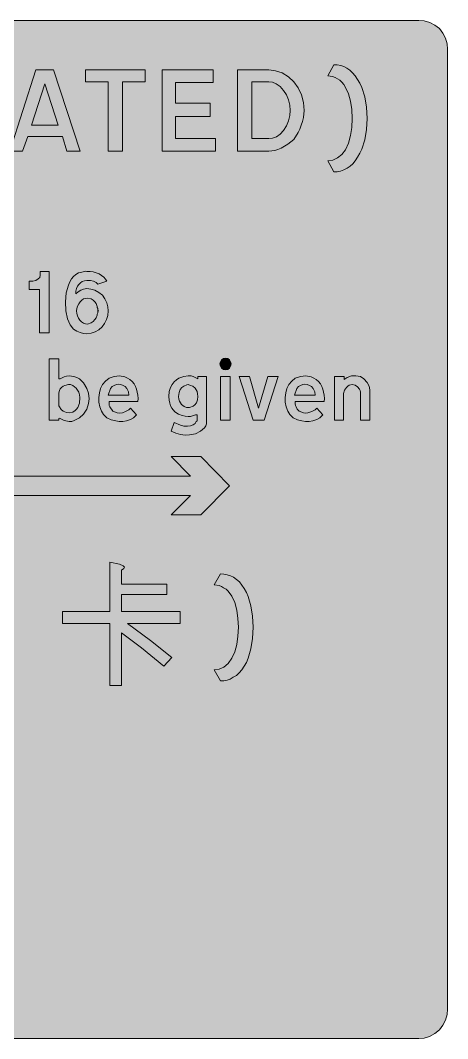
# Model space of a CAD drawing. Header units: metres. Extents: x 10 to 559, y 12 to 260.
# Drawn here: x 455.4 to 559.4, y 12.1 to 260.1 of the extents above; entities that cross this region are included whole.
import ezdxf

# ---------------------------------------------------------------- set-up
doc = ezdxf.new("R2010")
doc.units = ezdxf.units.M
for name, color, linetype, true_color in [('FILL_FIREBRICK_C36B00', 7, 'Continuous', 0xc36b00), ('FILL_WHITE_FFFFFF', 7, 'Continuous', 0xffffff), ('STROKE_WHITE_FFFFFF', 7, 'Continuous', 0xffffff)]:
    doc.layers.add(name, color=color, linetype=linetype, true_color=true_color)

msp = doc.modelspace()

# ---------------------------------------------------------------- hatches: boundary and pattern name
at = {"layer": 'FILL_FIREBRICK_C36B00', "true_color": 0xc36b00}
h = msp.add_hatch(color=7, dxfattribs=at)
h.dxf.hatch_style = 1
h.paths.add_polyline_path([(553.76, 259.97), (555.08, 259.58), (556.32, 258.96), (557.46, 258.12), (558.3, 256.98), (558.92, 255.74), (559.31, 254.42), (559.44, 253.08), (559.44, 19.26), (559.31, 17.91), (558.9, 16.56), (558.25, 15.32), (557.46, 14.22), (556.29, 13.28), (555.01, 12.6), (553.69, 12.2), (552.42, 12.06), (17.28, 12.06), (16.04, 12.2), (14.78, 12.6), (13.56, 13.28), (12.42, 14.22), (11.48, 15.36), (10.8, 16.61), (10.4, 17.92), (10.26, 19.26), (10.26, 253.08), (10.4, 254.34), (10.8, 255.6), (11.48, 256.93), (12.42, 258.12), (13.52, 259.04), (14.12, 259.36), (14.76, 259.56), (16.09, 259.97), (17.28, 260.1), (552.42, 260.1), (553.76, 259.97)])
at = {"layer": 'FILL_WHITE_FFFFFF', "true_color": 0xffffff}
h = msp.add_hatch(color=7, dxfattribs=at)
h.dxf.hatch_style = 1
h.paths.add_polyline_path([(536.12, 238.38), (535.82, 240.41), (535.31, 242.21), (534.6, 243.72), (534.16, 244.46), (533.68, 245.07), (533.16, 245.54), (532.62, 245.88), (532.05, 246.22), (531.45, 246.44), (530.28, 246.6), (531.72, 249.3), (532.58, 249.25), (533.4, 249.09), (534.19, 248.83), (534.94, 248.45), (535.64, 247.95), (536.3, 247.33), (536.92, 246.58), (537.48, 245.7), (538.05, 244.77), (538.53, 243.75), (539.26, 241.47), (539.68, 238.92), (539.82, 236.16), (539.68, 233.51), (539.26, 231.01), (538.53, 228.74), (538.05, 227.73), (537.48, 226.8), (536.93, 225.92), (536.36, 225.18), (535.71, 224.57), (534.96, 224.1), (534.15, 223.66), (533.34, 223.38), (532.53, 223.24), (531.72, 223.2), (530.28, 225.9), (531.49, 226.07), (532.64, 226.58), (533.7, 227.42), (534.6, 228.6), (535.31, 230.21), (535.82, 232.04), (536.12, 234.04), (536.22, 236.16), (536.12, 238.38)])
h = msp.add_hatch(color=7, dxfattribs=at)
h.dxf.hatch_style = 1
h.paths.add_polyline_path([(469.98, 228.24), (466.74, 228.24), (465.66, 231.84), (457.2, 231.84), (455.94, 228.24), (452.88, 228.24), (459.18, 248.04), (463.5, 248.04), (469.98, 228.24)])
h.paths.add_polyline_path([(458.1, 234.54), (464.58, 234.54), (461.34, 244.62), (458.1, 234.54)], flags=16)
h = msp.add_hatch(color=7, dxfattribs=at)
h.dxf.hatch_style = 1
h.paths.add_polyline_path([(485.82, 245.16), (480.24, 245.16), (480.24, 228.24), (476.82, 228.24), (476.82, 245.16), (471.24, 245.16), (471.24, 248.04), (485.82, 248.04), (485.82, 245.16)])
h = msp.add_hatch(color=7, dxfattribs=at)
h.dxf.hatch_style = 1
h.paths.add_polyline_path([(489.96, 248.04), (502.38, 248.04), (502.38, 244.98), (493.2, 244.98), (493.2, 239.94), (501.66, 239.94), (501.66, 236.7), (493.2, 236.7), (493.2, 231.3), (502.92, 231.3), (502.92, 228.24), (489.96, 228.24), (489.96, 248.04)])
h = msp.add_hatch(color=7, dxfattribs=at)
h.dxf.hatch_style = 1
h.paths.add_polyline_path([(519.14, 247.28), (520.66, 246.37), (522, 245.16), (523.08, 243.68), (523.87, 241.99), (524.35, 240.12), (524.52, 238.14), (524.36, 236.41), (524.14, 235.48), (523.8, 234.54), (523.47, 233.63), (523.03, 232.76), (522, 231.12), (520.54, 229.91), (518.94, 228.96), (518.13, 228.62), (517.34, 228.4), (515.88, 228.24), (508.32, 228.24), (508.32, 248.04), (515.88, 248.04), (517.52, 247.84), (519.14, 247.28)])
h.paths.add_polyline_path([(511.74, 231.3), (515.88, 231.3), (516.82, 231.41), (517.75, 231.75), (518.64, 232.36), (519.48, 233.28), (520.19, 234.42), (520.69, 235.64), (521, 236.9), (521.1, 238.14), (521, 239.41), (520.69, 240.71), (520.19, 241.94), (519.48, 243), (518.65, 243.95), (517.68, 244.62), (516.78, 245.03), (515.88, 245.16), (511.74, 245.16), (511.74, 231.3)], flags=16)
h = msp.add_hatch(color=7, dxfattribs=at)
h.dxf.hatch_style = 1
h.paths.add_polyline_path([(460.08, 183.96), (460.08, 194.58), (457.56, 194.58), (457.56, 196.56), (458.46, 196.56), (459.16, 196.7), (459.72, 197.1), (460.13, 197.48), (460.26, 198), (460.26, 198.9), (462.42, 198.9), (462.42, 183.96), (460.08, 183.96)])
h = msp.add_hatch(color=7, dxfattribs=at)
h.dxf.hatch_style = 1
h.paths.add_polyline_path([(469.98, 184.05), (469.17, 184.39), (468.36, 184.86), (467.57, 185.92), (466.92, 187.38), (466.51, 189.38), (466.38, 191.52), (466.57, 193.7), (467.1, 195.59), (467.47, 196.4), (467.9, 197.11), (468.38, 197.71), (468.9, 198.18), (469.53, 198.59), (470.16, 198.72), (470.95, 198.95), (471.3, 198.97), (471.6, 198.9), (472.4, 198.91), (473.17, 198.81), (474.57, 198.34), (475.7, 197.56), (476.13, 197.08), (476.46, 196.56), (474.3, 195.84), (473.89, 196.27), (473.22, 196.56), (472.48, 196.72), (471.6, 196.74), (471.02, 196.67), (470.49, 196.49), (470.03, 196.19), (469.64, 195.8), (469.33, 195.32), (469.09, 194.77), (468.95, 194.16), (468.9, 193.5), (469.47, 194), (470.11, 194.4), (470.82, 194.66), (471.6, 194.76), (472.57, 194.66), (473.56, 194.36), (474.51, 193.85), (475.38, 193.14), (475.98, 192.27), (476.44, 191.32), (476.72, 190.33), (476.82, 189.36), (476.71, 188.24), (476.41, 187.2), (475.93, 186.25), (475.29, 185.42), (474.52, 184.74), (473.63, 184.22), (472.65, 183.89), (471.6, 183.78), (470.79, 183.85), (469.98, 184.05)])
h.paths.add_polyline_path([(474.3, 189.72), (474.3, 189.9), (474.14, 190.17), (474.12, 190.44), (473.85, 191.12), (473.58, 191.52), (473.15, 191.96), (472.68, 192.24), (471.78, 192.42), (471.27, 192.38), (470.81, 192.24), (470.39, 191.96), (469.98, 191.52), (469.61, 191.06), (469.33, 190.51), (469.14, 189.93), (469.08, 189.36), (469.14, 188.7), (469.3, 188.09), (469.55, 187.54), (469.89, 187.07), (470.29, 186.67), (470.75, 186.37), (471.25, 186.19), (471.78, 186.12), (472.68, 186.46), (473.15, 186.75), (473.58, 187.2), (473.85, 187.61), (474.12, 188.28), (474.14, 188.55), (474.3, 188.82), (474.3, 189.18), (474.3, 189.36), (474.3, 189.54), (474.3, 189.72)], flags=16)
h = msp.add_hatch(color=7, dxfattribs=at)
h.dxf.hatch_style = 1
h.paths.add_polyline_path([(467.28, 173.52), (468.47, 173.36), (469.13, 173.14), (469.8, 172.8), (470.31, 172.33), (470.77, 171.77), (471.6, 170.46), (472, 169.27), (472.14, 167.94), (472, 166.75), (471.6, 165.42), (470.77, 164.21), (469.8, 163.26), (468.54, 162.61), (467.93, 162.42), (467.28, 162.36), (466.06, 162.65), (465.12, 163.08), (464.94, 163.22), (464.76, 163.08), (464.76, 162.97), (464.76, 162.9), (464.76, 162.72), (462.42, 162.72), (462.42, 177.66), (464.76, 177.66), (464.76, 172.98), (464.76, 172.8), (464.94, 172.8), (465.05, 172.8), (465.12, 172.8), (466.06, 173.3), (466.64, 173.46), (467.28, 173.52)])
h.paths.add_polyline_path([(468.72, 165.06), (469.09, 165.39), (469.39, 165.83), (469.8, 166.86), (469.91, 168.21), (469.83, 168.89), (469.62, 169.56), (468.97, 170.51), (468.18, 171.18), (467.64, 171.36), (467.12, 171.38), (466.2, 171.18), (465.8, 170.98), (465.43, 170.69), (465.14, 170.32), (464.94, 169.92), (464.78, 169.38), (464.76, 168.84), (464.76, 167.04), (464.76, 166.5), (464.78, 166.23), (464.94, 165.96), (465.32, 165.29), (465.84, 164.88), (466.65, 164.57), (467.46, 164.52), (468.16, 164.66), (468.72, 165.06)], flags=16)
h = msp.add_hatch(color=7, dxfattribs=at)
h.dxf.hatch_style = 1
h.paths.add_polyline_path([(506.6, 175.87), (506.34, 175.41), (505.94, 175.08), (505.44, 174.96), (504.84, 175.08), (504.38, 175.41), (504.1, 175.87), (504, 176.4), (504.1, 176.93), (504.38, 177.39), (504.84, 177.72), (505.44, 177.84), (505.94, 177.72), (506.34, 177.39), (506.6, 176.93), (506.7, 176.4), (506.6, 175.87)])
h = msp.add_hatch(color=7, dxfattribs=at)
h.dxf.hatch_style = 1
h.paths.add_polyline_path([(476.46, 163.26), (475.69, 164.07), (475.2, 164.88), (474.76, 165.96), (474.52, 167.06), (474.49, 168.2), (474.66, 169.38), (474.92, 170.42), (475.42, 171.38), (476.13, 172.24), (477, 172.98), (478.27, 173.38), (479.59, 173.48), (480.87, 173.23), (481.48, 172.98), (482.04, 172.62), (482.65, 172.15), (483.12, 171.59), (483.46, 170.95), (483.66, 170.28), (484.04, 168.82), (484.09, 168.03), (484.02, 167.22), (477, 167.22), (477, 167.04), (477, 166.86), (477, 166.68), (477.02, 166.25), (477.18, 165.96), (477.9, 164.88), (479, 164.5), (479.6, 164.45), (480.24, 164.52), (481.05, 164.81), (481.86, 165.24), (482.22, 165.6), (483.66, 163.98), (482.94, 163.31), (482.22, 162.9), (481.28, 162.57), (480.35, 162.38), (479.46, 162.37), (478.62, 162.54), (477.54, 162.77), (476.46, 163.26)])
h.paths.add_polyline_path([(481.72, 169.65), (481.32, 170.46), (480.94, 170.89), (480.42, 171.18), (479.88, 171.38), (479.34, 171.45), (478.8, 171.38), (478.26, 171.18), (477.74, 170.89), (477.36, 170.46), (476.82, 168.84), (481.86, 168.84), (481.72, 169.65)], flags=16)
h = msp.add_hatch(color=7, dxfattribs=at)
h.dxf.hatch_style = 1
h.paths.add_polyline_path([(500.76, 161.82), (500.56, 161.3), (500.24, 160.82), (499.3, 160), (498.05, 159.42), (496.62, 159.12), (495.51, 159.08), (494.37, 159.23), (493.23, 159.55), (492.12, 160.02), (492.84, 162.18), (494.39, 161.46), (495.24, 161.27), (496.08, 161.28), (496.85, 161.35), (497.5, 161.55), (497.98, 161.89), (498.24, 162.36), (498.42, 162.54), (498.42, 162.9), (498.42, 163.8), (498.42, 163.98), (498.06, 163.98), (496.8, 163.62), (496.44, 163.62), (496.26, 163.62), (495.56, 163.69), (494.82, 163.85), (493.92, 164.16), (493.02, 164.78), (492.28, 165.65), (491.99, 166.2), (491.77, 166.84), (491.63, 167.6), (491.58, 168.48), (491.68, 169.66), (491.94, 170.63), (492.34, 171.43), (492.84, 172.06), (493.41, 172.55), (494.01, 172.91), (495.18, 173.34), (496.26, 173.52), (496.96, 173.5), (497.52, 173.34), (498.6, 172.8), (498.6, 173.34), (500.76, 173.34), (500.76, 161.82)])
h.paths.add_polyline_path([(495.18, 171), (494.76, 170.66), (494.35, 170.15), (494.04, 169.43), (493.92, 168.48), (493.98, 167.85), (494.13, 167.32), (494.64, 166.52), (495.29, 166.02), (495.9, 165.78), (496.26, 165.78), (496.62, 165.83), (497.52, 166.14), (497.92, 166.48), (498.26, 166.97), (498.51, 167.63), (498.6, 168.48), (498.55, 169.16), (498.42, 169.71), (497.97, 170.51), (497.38, 170.96), (496.8, 171.18), (496.26, 171.36), (495.92, 171.32), (495.18, 171)], flags=16)
h = msp.add_hatch(color=7, dxfattribs=at)
h.dxf.hatch_style = 1
h.paths.add_polyline_path([(506.52, 173.34), (506.52, 162.72), (504.18, 162.72), (504.18, 173.34), (506.52, 173.34)])
h = msp.add_hatch(color=7, dxfattribs=at)
h.dxf.hatch_style = 1
h.paths.add_polyline_path([(518.22, 173.34), (514.8, 162.72), (512.1, 162.72), (508.68, 173.34), (511.2, 173.34), (513.36, 165.6), (515.7, 173.34), (518.22, 173.34)])
h = msp.add_hatch(color=7, dxfattribs=at)
h.dxf.hatch_style = 1
h.paths.add_polyline_path([(521.82, 163.26), (521.05, 164.07), (520.56, 164.88), (520.12, 165.96), (519.88, 167.06), (519.85, 168.2), (520.02, 169.38), (520.28, 170.42), (520.78, 171.38), (521.49, 172.24), (522.36, 172.98), (523.63, 173.38), (524.95, 173.48), (526.23, 173.23), (526.84, 172.98), (527.4, 172.62), (528.01, 172.15), (528.48, 171.59), (528.82, 170.95), (529.02, 170.28), (529.4, 168.82), (529.45, 168.03), (529.38, 167.22), (522.36, 167.22), (522.36, 167.04), (522.36, 166.86), (522.36, 166.68), (522.38, 166.25), (522.54, 165.96), (522.83, 165.42), (523.26, 164.88), (524.34, 164.5), (524.88, 164.45), (525.42, 164.52), (526.39, 164.81), (527.22, 165.24), (527.58, 165.6), (529.02, 163.98), (528.3, 163.31), (527.58, 162.9), (526.64, 162.57), (525.71, 162.38), (524.82, 162.37), (523.98, 162.54), (522.9, 162.77), (521.82, 163.26)])
h.paths.add_polyline_path([(527.08, 169.65), (526.68, 170.46), (526.3, 170.89), (525.78, 171.18), (525.24, 171.38), (524.7, 171.45), (524.16, 171.38), (523.62, 171.18), (523.1, 170.89), (522.72, 170.46), (522.18, 168.84), (527.22, 168.84), (527.08, 169.65)], flags=16)
h = msp.add_hatch(color=7, dxfattribs=at)
h.dxf.hatch_style = 1
h.paths.add_polyline_path([(535.5, 171.2), (535.11, 170.98), (534.78, 170.64), (534.35, 169.99), (534.06, 169.2), (534.06, 162.72), (531.9, 162.72), (531.9, 173.34), (534.24, 173.34), (534.24, 172.62), (535.01, 173.14), (536.04, 173.52), (537.12, 173.5), (538.2, 173.34), (539.01, 172.76), (539.82, 171.9), (540.32, 171), (540.54, 170.1), (540.54, 162.72), (538.2, 162.72), (538.2, 169.56), (538.14, 169.93), (537.98, 170.26), (537.48, 170.82), (536.92, 171.23), (536.22, 171.36), (535.5, 171.2)])
h = msp.add_hatch(color=7, dxfattribs=at)
h.dxf.hatch_style = 1
h.paths.add_polyline_path([(63.36, 144.36), (63.36, 149.04), (496.8, 149.04), (492.12, 153.9), (499.32, 153.9), (506.34, 146.7), (499.32, 139.68), (492.12, 139.68), (496.8, 144.36), (63.36, 144.36)])
h = msp.add_hatch(color=7, dxfattribs=at)
h.dxf.hatch_style = 1
h.paths.add_polyline_path([(477.18, 98.1), (477.18, 113.22), (465.66, 113.22), (465.66, 116.1), (477.18, 116.1), (477.18, 128.16), (479.52, 127.62), (480.42, 127.26), (480.78, 126.9), (480.6, 126.54), (480.06, 126.18), (480.06, 122.76), (491.04, 122.76), (491.04, 120.24), (480.06, 120.24), (480.06, 116.1), (494.28, 116.1), (494.28, 113.22), (481.5, 113.22), (487.08, 109.08), (492.3, 104.94), (490.32, 102.78), (484.92, 107.28), (480.06, 110.88), (480.06, 98.1), (477.18, 98.1)])
h = msp.add_hatch(color=7, dxfattribs=at)
h.dxf.hatch_style = 1
h.paths.add_polyline_path([(508.4, 114.44), (508.09, 116.44), (507.59, 118.27), (506.88, 119.88), (506.02, 121.07), (505.51, 121.53), (504.9, 121.86), (504.36, 122.2), (503.8, 122.42), (502.56, 122.58), (504.18, 125.28), (504.99, 125.23), (505.79, 125.07), (506.57, 124.81), (507.33, 124.43), (508.05, 123.93), (508.74, 123.31), (509.37, 122.56), (509.94, 121.68), (510.45, 120.75), (510.88, 119.74), (511.56, 117.47), (511.96, 114.97), (512.1, 112.32), (511.96, 109.56), (511.56, 107.01), (510.88, 104.73), (510.45, 103.71), (509.94, 102.78), (509.37, 101.9), (508.72, 101.16), (508.02, 100.55), (507.24, 100.08), (506.53, 99.64), (505.78, 99.36), (504.99, 99.22), (504.18, 99.18), (502.56, 101.88), (503.84, 102.05), (504.99, 102.58), (506, 103.47), (506.88, 104.76), (507.59, 106.27), (508.09, 108.07), (508.4, 110.1), (508.5, 112.32), (508.4, 114.44)])

# ---------------------------------------------------------------- linework, layer by layer
at = {"layer": 'FILL_FIREBRICK_C36B00', "lineweight": 0, "true_color": 0xc36b00}
msp.add_lwpolyline([(17.28, 260.1), (552.42, 260.1), (553.76, 259.97), (555.08, 259.58), (556.32, 258.96), (557.46, 258.12), (558.3, 256.98), (558.92, 255.74), (559.31, 254.42), (559.44, 253.08), (559.44, 19.26), (559.31, 17.91), (558.9, 16.56), (558.25, 15.32), (557.46, 14.22), (556.29, 13.28), (555.01, 12.6), (553.69, 12.2), (552.42, 12.06), (17.28, 12.06)], dxfattribs=at)
at = {"layer": 'FILL_WHITE_FFFFFF', "lineweight": 0, "true_color": 0xffffff}
for points in [[(536.12, 238.38), (535.82, 240.41), (535.31, 242.21), (534.6, 243.72), (534.16, 244.46), (533.68, 245.07), (533.16, 245.54), (532.62, 245.88), (532.05, 246.22), (531.45, 246.44), (530.28, 246.6), (531.72, 249.3), (532.58, 249.25), (533.4, 249.09), (534.19, 248.83), (534.94, 248.45), (535.64, 247.95), (536.3, 247.33), (536.92, 246.58), (537.48, 245.7), (538.05, 244.77), (538.53, 243.75), (539.26, 241.47), (539.68, 238.92), (539.82, 236.16), (539.68, 233.51), (539.26, 231.01), (538.53, 228.74), (538.05, 227.73), (537.48, 226.8), (536.93, 225.92), (536.36, 225.18), (535.71, 224.57), (534.96, 224.1), (534.15, 223.66), (533.34, 223.38), (532.53, 223.24), (531.72, 223.2), (530.28, 225.9), (531.49, 226.07), (532.64, 226.58), (533.7, 227.42), (534.6, 228.6), (535.31, 230.21), (535.82, 232.04), (536.12, 234.04), (536.22, 236.16)], [(469.98, 228.24), (466.74, 228.24), (465.66, 231.84), (457.2, 231.84), (455.94, 228.24), (452.88, 228.24), (459.18, 248.04), (463.5, 248.04)], [(485.82, 245.16), (480.24, 245.16), (480.24, 228.24), (476.82, 228.24), (476.82, 245.16), (471.24, 245.16), (471.24, 248.04), (485.82, 248.04)], [(489.96, 248.04), (502.38, 248.04), (502.38, 244.98), (493.2, 244.98), (493.2, 239.94), (501.66, 239.94), (501.66, 236.7), (493.2, 236.7), (493.2, 231.3), (502.92, 231.3), (502.92, 228.24), (489.96, 228.24)], [(519.14, 247.28), (520.66, 246.37), (522, 245.16), (523.08, 243.68), (523.87, 241.99), (524.35, 240.12), (524.52, 238.14), (524.36, 236.41), (524.14, 235.48), (523.8, 234.54), (523.47, 233.63), (523.03, 232.76), (522, 231.12), (520.54, 229.91), (518.94, 228.96), (518.13, 228.62), (517.34, 228.4), (515.88, 228.24), (508.32, 228.24), (508.32, 248.04), (515.88, 248.04), (517.52, 247.84)], [(458.1, 234.54), (464.58, 234.54), (461.34, 244.62)], [(511.74, 231.3), (515.88, 231.3), (516.82, 231.41), (517.75, 231.75), (518.64, 232.36), (519.48, 233.28), (520.19, 234.42), (520.69, 235.64), (521, 236.9), (521.1, 238.14), (521, 239.41), (520.69, 240.71), (520.19, 241.94), (519.48, 243), (518.65, 243.95), (517.68, 244.62), (516.78, 245.03), (515.88, 245.16), (511.74, 245.16)], [(460.08, 183.96), (460.08, 194.58), (457.56, 194.58), (457.56, 196.56), (458.46, 196.56), (459.16, 196.7), (459.72, 197.1), (460.13, 197.48), (460.26, 198), (460.26, 198.9), (462.42, 198.9), (462.42, 183.96)], [(469.98, 184.05), (469.17, 184.39), (468.36, 184.86), (467.57, 185.92), (466.92, 187.38), (466.51, 189.38), (466.38, 191.52), (466.57, 193.7), (467.1, 195.59), (467.47, 196.4), (467.9, 197.11), (468.38, 197.71), (468.9, 198.18), (469.53, 198.59), (470.16, 198.72), (470.95, 198.95), (471.3, 198.97), (471.6, 198.9), (472.4, 198.91), (473.17, 198.81), (474.57, 198.34), (475.7, 197.56), (476.13, 197.08), (476.46, 196.56), (474.3, 195.84), (473.89, 196.27), (473.22, 196.56), (472.48, 196.72), (471.6, 196.74), (471.02, 196.67), (470.49, 196.49), (470.03, 196.19), (469.64, 195.8), (469.33, 195.32), (469.09, 194.77), (468.95, 194.16), (468.9, 193.5), (469.47, 194), (470.11, 194.4), (470.82, 194.66), (471.6, 194.76), (472.57, 194.66), (473.56, 194.36), (474.51, 193.85), (475.38, 193.14), (475.98, 192.27), (476.44, 191.32), (476.72, 190.33), (476.82, 189.36), (476.71, 188.24), (476.41, 187.2), (475.93, 186.25), (475.29, 185.42), (474.52, 184.74), (473.63, 184.22), (472.65, 183.89), (471.6, 183.78), (470.79, 183.85)], [(474.3, 189.72), (474.3, 189.9), (474.14, 190.17), (474.12, 190.44), (473.85, 191.12), (473.58, 191.52), (473.15, 191.96), (472.68, 192.24), (471.78, 192.42), (471.27, 192.38), (470.81, 192.24), (470.39, 191.96), (469.98, 191.52), (469.61, 191.06), (469.33, 190.51), (469.14, 189.93), (469.08, 189.36), (469.14, 188.7), (469.3, 188.09), (469.55, 187.54), (469.89, 187.07), (470.29, 186.67), (470.75, 186.37), (471.25, 186.19), (471.78, 186.12), (472.68, 186.46), (473.15, 186.75), (473.58, 187.2), (473.85, 187.61), (474.12, 188.28), (474.14, 188.55), (474.3, 188.82), (474.3, 189.18), (474.3, 189.36), (474.3, 189.54)], [(467.28, 173.52), (468.47, 173.36), (469.13, 173.14), (469.8, 172.8), (470.31, 172.33), (470.77, 171.77), (471.6, 170.46), (472, 169.27), (472.14, 167.94), (472, 166.75), (471.6, 165.42), (470.77, 164.21), (469.8, 163.26), (468.54, 162.61), (467.93, 162.42), (467.28, 162.36), (466.06, 162.65), (465.12, 163.08), (464.94, 163.22), (464.76, 163.08), (464.76, 162.97), (464.76, 162.9), (464.76, 162.72), (462.42, 162.72), (462.42, 177.66), (464.76, 177.66), (464.76, 172.98), (464.76, 172.8), (464.94, 172.8), (465.05, 172.8), (465.12, 172.8), (466.06, 173.3), (466.64, 173.46)], [(506.6, 175.87), (506.34, 175.41), (505.94, 175.08), (505.44, 174.96), (504.84, 175.08), (504.38, 175.41), (504.1, 175.87), (504, 176.4), (504.1, 176.93), (504.38, 177.39), (504.84, 177.72), (505.44, 177.84), (505.94, 177.72), (506.34, 177.39), (506.6, 176.93), (506.7, 176.4)], [(468.72, 165.06), (469.09, 165.39), (469.39, 165.83), (469.8, 166.86), (469.91, 168.21), (469.83, 168.89), (469.62, 169.56), (468.97, 170.51), (468.18, 171.18), (467.64, 171.36), (467.12, 171.38), (466.2, 171.18), (465.8, 170.98), (465.43, 170.69), (465.14, 170.32), (464.94, 169.92), (464.78, 169.38), (464.76, 168.84), (464.76, 167.04), (464.76, 166.5), (464.78, 166.23), (464.94, 165.96), (465.32, 165.29), (465.84, 164.88), (466.65, 164.57), (467.46, 164.52), (468.16, 164.66)], [(476.46, 163.26), (475.69, 164.07), (475.2, 164.88), (474.76, 165.96), (474.52, 167.06), (474.49, 168.2), (474.66, 169.38), (474.92, 170.42), (475.42, 171.38), (476.13, 172.24), (477, 172.98), (478.27, 173.38), (479.59, 173.48), (480.87, 173.23), (481.48, 172.98), (482.04, 172.62), (482.65, 172.15), (483.12, 171.59), (483.46, 170.95), (483.66, 170.28), (484.04, 168.82), (484.09, 168.03), (484.02, 167.22), (477, 167.22), (477, 167.04), (477, 166.86), (477, 166.68), (477.02, 166.25), (477.18, 165.96), (477.9, 164.88), (479, 164.5), (479.6, 164.45), (480.24, 164.52), (481.05, 164.81), (481.86, 165.24), (482.22, 165.6), (483.66, 163.98), (482.94, 163.31), (482.22, 162.9), (481.28, 162.57), (480.35, 162.38), (479.46, 162.37), (478.62, 162.54), (477.54, 162.77)], [(481.72, 169.65), (481.32, 170.46), (480.94, 170.89), (480.42, 171.18), (479.88, 171.38), (479.34, 171.45), (478.8, 171.38), (478.26, 171.18), (477.74, 170.89), (477.36, 170.46), (476.82, 168.84), (481.86, 168.84)], [(500.76, 161.82), (500.56, 161.3), (500.24, 160.82), (499.3, 160), (498.05, 159.42), (496.62, 159.12), (495.51, 159.08), (494.37, 159.23), (493.23, 159.55), (492.12, 160.02), (492.84, 162.18), (494.39, 161.46), (495.24, 161.27), (496.08, 161.28), (496.85, 161.35), (497.5, 161.55), (497.98, 161.89), (498.24, 162.36), (498.42, 162.54), (498.42, 162.9), (498.42, 163.8), (498.42, 163.98), (498.06, 163.98), (496.8, 163.62), (496.44, 163.62), (496.26, 163.62), (495.56, 163.69), (494.82, 163.85), (493.92, 164.16), (493.02, 164.78), (492.28, 165.65), (491.99, 166.2), (491.77, 166.84), (491.63, 167.6), (491.58, 168.48), (491.68, 169.66), (491.94, 170.63), (492.34, 171.43), (492.84, 172.06), (493.41, 172.55), (494.01, 172.91), (495.18, 173.34), (496.26, 173.52), (496.96, 173.5), (497.52, 173.34), (498.6, 172.8), (498.6, 173.34), (500.76, 173.34)], [(495.18, 171), (494.76, 170.66), (494.35, 170.15), (494.04, 169.43), (493.92, 168.48), (493.98, 167.85), (494.13, 167.32), (494.64, 166.52), (495.29, 166.02), (495.9, 165.78), (496.26, 165.78), (496.62, 165.83), (497.52, 166.14), (497.92, 166.48), (498.26, 166.97), (498.51, 167.63), (498.6, 168.48), (498.55, 169.16), (498.42, 169.71), (497.97, 170.51), (497.38, 170.96), (496.8, 171.18), (496.26, 171.36), (495.92, 171.32)], [(506.52, 173.34), (506.52, 162.72), (504.18, 162.72), (504.18, 173.34)], [(518.22, 173.34), (514.8, 162.72), (512.1, 162.72), (508.68, 173.34), (511.2, 173.34), (513.36, 165.6), (515.7, 173.34)], [(521.82, 163.26), (521.05, 164.07), (520.56, 164.88), (520.12, 165.96), (519.88, 167.06), (519.85, 168.2), (520.02, 169.38), (520.28, 170.42), (520.78, 171.38), (521.49, 172.24), (522.36, 172.98), (523.63, 173.38), (524.95, 173.48), (526.23, 173.23), (526.84, 172.98), (527.4, 172.62), (528.01, 172.15), (528.48, 171.59), (528.82, 170.95), (529.02, 170.28), (529.4, 168.82), (529.45, 168.03), (529.38, 167.22), (522.36, 167.22), (522.36, 167.04), (522.36, 166.86), (522.36, 166.68), (522.38, 166.25), (522.54, 165.96), (522.83, 165.42), (523.26, 164.88), (524.34, 164.5), (524.88, 164.45), (525.42, 164.52), (526.39, 164.81), (527.22, 165.24), (527.58, 165.6), (529.02, 163.98), (528.3, 163.31), (527.58, 162.9), (526.64, 162.57), (525.71, 162.38), (524.82, 162.37), (523.98, 162.54), (522.9, 162.77)], [(527.08, 169.65), (526.68, 170.46), (526.3, 170.89), (525.78, 171.18), (525.24, 171.38), (524.7, 171.45), (524.16, 171.38), (523.62, 171.18), (523.1, 170.89), (522.72, 170.46), (522.18, 168.84), (527.22, 168.84)], [(535.5, 171.2), (535.11, 170.98), (534.78, 170.64), (534.35, 169.99), (534.06, 169.2), (534.06, 162.72), (531.9, 162.72), (531.9, 173.34), (534.24, 173.34), (534.24, 172.62), (535.01, 173.14), (536.04, 173.52), (537.12, 173.5), (538.2, 173.34), (539.01, 172.76), (539.82, 171.9), (540.32, 171), (540.54, 170.1), (540.54, 162.72), (538.2, 162.72), (538.2, 169.56), (538.14, 169.93), (537.98, 170.26), (537.48, 170.82), (536.92, 171.23), (536.22, 171.36)], [(63.36, 144.36), (63.36, 149.04), (496.8, 149.04), (492.12, 153.9), (499.32, 153.9), (506.34, 146.7), (499.32, 139.68), (492.12, 139.68), (496.8, 144.36)], [(477.18, 98.1), (477.18, 113.22), (465.66, 113.22), (465.66, 116.1), (477.18, 116.1), (477.18, 128.16), (479.52, 127.62), (480.42, 127.26), (480.78, 126.9), (480.6, 126.54), (480.06, 126.18), (480.06, 122.76), (491.04, 122.76), (491.04, 120.24), (480.06, 120.24), (480.06, 116.1), (494.28, 116.1), (494.28, 113.22), (481.5, 113.22), (487.08, 109.08), (492.3, 104.94), (490.32, 102.78), (484.92, 107.28), (480.06, 110.88), (480.06, 98.1)], [(508.4, 114.44), (508.09, 116.44), (507.59, 118.27), (506.88, 119.88), (506.02, 121.07), (505.51, 121.53), (504.9, 121.86), (504.36, 122.2), (503.8, 122.42), (502.56, 122.58), (504.18, 125.28), (504.99, 125.23), (505.79, 125.07), (506.57, 124.81), (507.33, 124.43), (508.05, 123.93), (508.74, 123.31), (509.37, 122.56), (509.94, 121.68), (510.45, 120.75), (510.88, 119.74), (511.56, 117.47), (511.96, 114.97), (512.1, 112.32), (511.96, 109.56), (511.56, 107.01), (510.88, 104.73), (510.45, 103.71), (509.94, 102.78), (509.37, 101.9), (508.72, 101.16), (508.02, 100.55), (507.24, 100.08), (506.53, 99.64), (505.78, 99.36), (504.99, 99.22), (504.18, 99.18), (502.56, 101.88), (503.84, 102.05), (504.99, 102.58), (506, 103.47), (506.88, 104.76), (507.59, 106.27), (508.09, 108.07), (508.4, 110.1), (508.5, 112.32)]]:
    msp.add_lwpolyline(points, close=True, dxfattribs=at)
at = {"layer": 'STROKE_WHITE_FFFFFF', "lineweight": 0, "true_color": 0xffffff}
msp.add_lwpolyline([(474.3, 189.36), (474.48, 189.36)], dxfattribs=at)
msp.add_lwpolyline([(474.3, 189.36), (474.48, 189.36)], dxfattribs=at)
msp.add_lwpolyline([(474.3, 189.36), (474.48, 189.36)], dxfattribs=at)
msp.add_lwpolyline([(474.3, 189.36), (474.48, 189.36)], dxfattribs=at)
msp.add_lwpolyline([(474.3, 189.36), (474.48, 189.36)], dxfattribs=at)
msp.add_lwpolyline([(474.3, 189.36), (474.48, 189.36)], dxfattribs=at)
msp.add_lwpolyline([(474.3, 189.36), (474.48, 189.36)], dxfattribs=at)
msp.add_lwpolyline([(474.3, 189.36), (474.48, 189.36)], dxfattribs=at)

doc.saveas('drawing.dxf')
